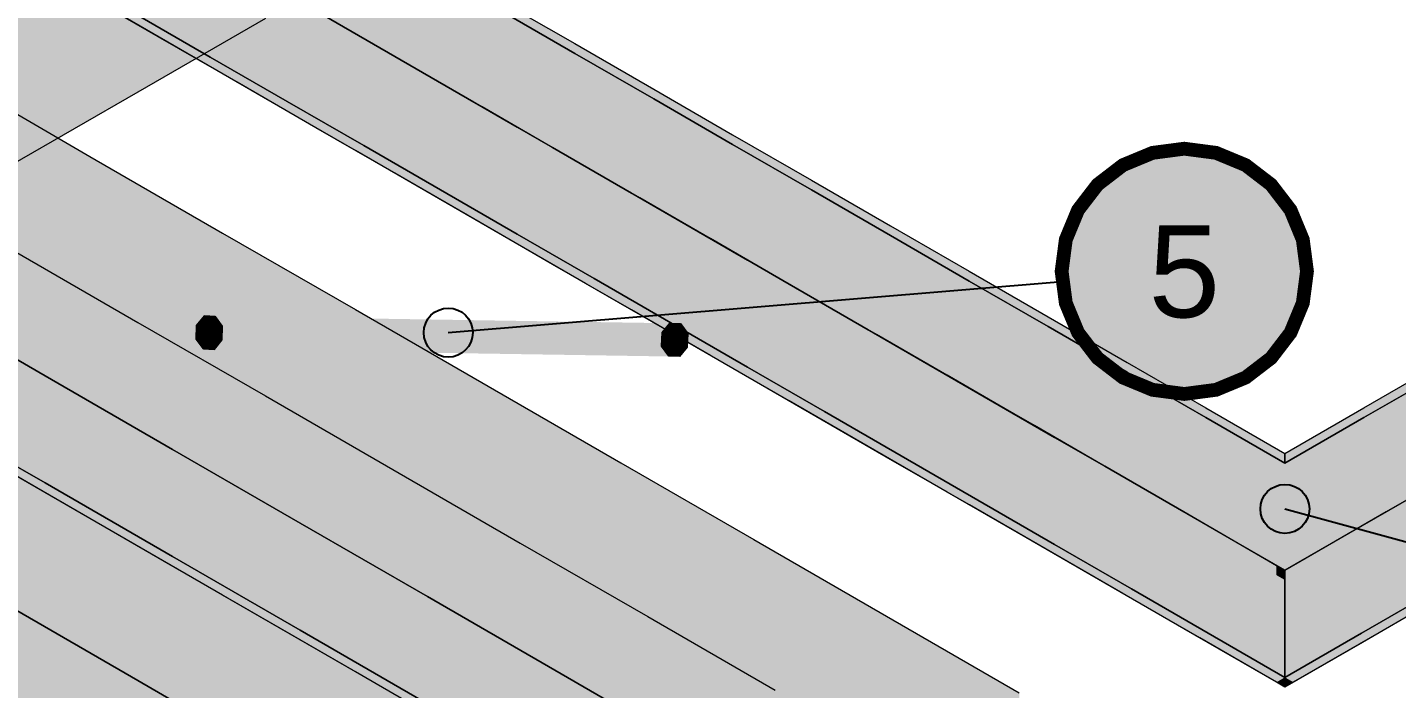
# Model space of a CAD drawing. Header units: metres. Extents: x 349021 to 349543, y 9281040 to 9281959.
# Drawn here: x 349206.8649 to 349207.3114, y 9281043.8614 to 9281044.0771 of the extents above; entities that cross this region are included whole.
import ezdxf
from ezdxf.enums import TextEntityAlignment as Align

# ---------------------------------------------------------------- set-up
doc = ezdxf.new("R2010")
doc.units = ezdxf.units.M
doc.header["$LTSCALE"] = 0.25
doc.layers.add('ISO-3D', color=7, linetype='CONTINUOUS', lineweight=13)
doc.layers.add('ISO-3D-ARISTAS', color=250, linetype='CONTINUOUS', lineweight=13)
doc.layers.add('LLAMADAS-NUM', color=30, linetype='CONTINUOUS', lineweight=25, true_color=0xc05014)
doc.styles.get("Standard").update_dxf_attribs({"font": 'arial.ttf'})

msp = doc.modelspace()

# ---------------------------------------------------------------- linework, layer by layer
at = {"layer": 'ISO-3D', "true_color": 0x8e8d88}
for points in [[(349206.901, 9281044.09692), (349206.85944, 9281044.07293), (349206.901, 9281044.13787), (349206.85944, 9281044.11388)], [(349206.94255, 9281044.07996), (349206.901, 9281044.05597), (349206.94255, 9281044.12091), (349206.901, 9281044.09692)], [(349206.901, 9281044.05597), (349206.85944, 9281044.03198), (349206.901, 9281044.09692), (349206.85944, 9281044.07293)]]:
    msp.add_solid(points, dxfattribs=at)
at = {"layer": 'ISO-3D', "true_color": 0x262a30}
for points in [[(349206.9333, 9281044.07664), (349206.90758, 9281044.09149), (349206.9333, 9281044.0941), (349206.90758, 9281044.10896)], [(349206.90758, 9281044.07403), (349206.88185, 9281044.08888), (349206.90758, 9281044.09149), (349206.88185, 9281044.10635)], [(349206.94961, 9281044.0704), (349206.92458, 9281044.08485), (349206.94961, 9281044.08786), (349206.92458, 9281044.10231)], [(349206.92458, 9281044.06739), (349206.89955, 9281044.08184), (349206.92458, 9281044.08485), (349206.89955, 9281044.0993)], [(349206.9333, 9281044.05918), (349206.90758, 9281044.07403), (349206.9333, 9281044.07664), (349206.90758, 9281044.09149)], [(349206.95903, 9281044.06179), (349206.9333, 9281044.07664), (349206.95903, 9281044.07925), (349206.9333, 9281044.0941)], [(349206.97464, 9281044.05595), (349206.94961, 9281044.0704), (349206.97464, 9281044.07341), (349206.94961, 9281044.08786)], [(349207.04347, 9281044.0686), (349207.01775, 9281044.08345), (349207.04347, 9281044.07177), (349207.01775, 9281044.08662)], [(349206.94961, 9281044.05294), (349206.92458, 9281044.06739), (349206.94961, 9281044.0704), (349206.92458, 9281044.08485)], [(349206.98475, 9281044.0644), (349206.95903, 9281044.07925), (349206.98475, 9281044.06757), (349206.95903, 9281044.08243)], [(349206.98475, 9281044.04694), (349206.95903, 9281044.06179), (349206.98475, 9281044.0644), (349206.95903, 9281044.07925)], [(349206.95903, 9281044.04433), (349206.9333, 9281044.05918), (349206.95903, 9281044.06179), (349206.9333, 9281044.07664)], [(349206.99967, 9281044.0415), (349206.97464, 9281044.05595), (349206.99967, 9281044.05896), (349206.97464, 9281044.07341)], [(349206.97464, 9281044.03849), (349206.94961, 9281044.05294), (349206.97464, 9281044.05595), (349206.94961, 9281044.0704)], [(349207.0692, 9281044.05374), (349207.04347, 9281044.0686), (349207.0692, 9281044.05692), (349207.04347, 9281044.07177)], [(349207.01048, 9281044.04955), (349206.98475, 9281044.0644), (349207.01048, 9281044.05272), (349206.98475, 9281044.06757)], [(349207.01048, 9281044.03208), (349206.98475, 9281044.04694), (349207.01048, 9281044.04955), (349206.98475, 9281044.0644)], [(349206.98475, 9281044.02947), (349206.95903, 9281044.04433), (349206.98475, 9281044.04694), (349206.95903, 9281044.06179)], [(349206.99967, 9281044.02404), (349206.97464, 9281044.03849), (349206.99967, 9281044.0415), (349206.97464, 9281044.05595)], [(349207.0247, 9281044.02705), (349206.99967, 9281044.0415), (349207.0247, 9281044.04451), (349206.99967, 9281044.05896)], [(349207.09492, 9281044.03889), (349207.0692, 9281044.05374), (349207.09492, 9281044.04207), (349207.0692, 9281044.05692)], [(349207.0362, 9281044.03469), (349207.01048, 9281044.04955), (349207.0362, 9281044.03787), (349207.01048, 9281044.05272)], [(349207.01048, 9281044.01462), (349206.98475, 9281044.02947), (349207.01048, 9281044.03208), (349206.98475, 9281044.04694)], [(349207.0362, 9281044.01723), (349207.01048, 9281044.03208), (349207.0362, 9281044.03469), (349207.01048, 9281044.04955)], [(349207.0247, 9281044.00959), (349206.99967, 9281044.02404), (349207.0247, 9281044.02705), (349206.99967, 9281044.0415)], [(349207.04973, 9281044.0126), (349207.0247, 9281044.02705), (349207.04973, 9281044.03006), (349207.0247, 9281044.04451)], [(349207.12065, 9281044.02404), (349207.09492, 9281044.03889), (349207.12065, 9281044.02721), (349207.09492, 9281044.04207)], [(349207.06193, 9281044.01984), (349207.0362, 9281044.03469), (349207.06193, 9281044.02302), (349207.0362, 9281044.03787)], [(349207.06193, 9281044.00238), (349207.0362, 9281044.01723), (349207.06193, 9281044.01984), (349207.0362, 9281044.03469)], [(349207.0362, 9281043.99977), (349207.01048, 9281044.01462), (349207.0362, 9281044.01723), (349207.01048, 9281044.03208)], [(349207.07476, 9281043.99815), (349207.04973, 9281044.0126), (349207.07476, 9281044.01561), (349207.04973, 9281044.03006)], [(349207.04973, 9281043.99513), (349207.0247, 9281044.00959), (349207.04973, 9281044.0126), (349207.0247, 9281044.02705)], [(349207.14637, 9281044.00919), (349207.12065, 9281044.02404), (349207.14637, 9281044.01236), (349207.12065, 9281044.02721)], [(349207.08765, 9281044.00499), (349207.06193, 9281044.01984), (349207.08765, 9281044.00816), (349207.06193, 9281044.02302)], [(349207.08765, 9281043.98753), (349207.06193, 9281044.00238), (349207.08765, 9281044.00499), (349207.06193, 9281044.01984)], [(349207.06193, 9281043.98492), (349207.0362, 9281043.99977), (349207.06193, 9281044.00238), (349207.0362, 9281044.01723)], [(349207.09979, 9281043.98369), (349207.07476, 9281043.99815), (349207.09979, 9281044.00116), (349207.07476, 9281044.01561)], [(349207.07476, 9281043.98068), (349207.04973, 9281043.99513), (349207.07476, 9281043.99815), (349207.04973, 9281044.0126)], [(349207.1721, 9281043.99433), (349207.14637, 9281044.00919), (349207.1721, 9281043.99751), (349207.14637, 9281044.01236)], [(349207.11338, 9281043.99014), (349207.08765, 9281044.00499), (349207.11338, 9281043.99331), (349207.08765, 9281044.00816)], [(349207.08765, 9281043.97006), (349207.06193, 9281043.98492), (349207.08765, 9281043.98753), (349207.06193, 9281044.00238)], [(349207.11338, 9281043.97267), (349207.08765, 9281043.98753), (349207.11338, 9281043.99014), (349207.08765, 9281044.00499)], [(349207.09979, 9281043.96623), (349207.07476, 9281043.98068), (349207.09979, 9281043.98369), (349207.07476, 9281043.99815)], [(349207.12482, 9281043.96924), (349207.09979, 9281043.98369), (349207.12482, 9281043.98671), (349207.09979, 9281044.00116)], [(349207.19782, 9281043.97948), (349207.1721, 9281043.99433), (349207.19782, 9281043.98266), (349207.1721, 9281043.99751)], [(349207.1391, 9281043.97528), (349207.11338, 9281043.99014), (349207.1391, 9281043.97846), (349207.11338, 9281043.99331)], [(349207.1391, 9281043.95782), (349207.11338, 9281043.97267), (349207.1391, 9281043.97528), (349207.11338, 9281043.99014)], [(349207.11338, 9281043.95521), (349207.08765, 9281043.97006), (349207.11338, 9281043.97267), (349207.08765, 9281043.98753)], [(349207.12482, 9281043.95178), (349207.09979, 9281043.96623), (349207.12482, 9281043.96924), (349207.09979, 9281043.98369)], [(349207.14985, 9281043.95479), (349207.12482, 9281043.96924), (349207.14985, 9281043.97226), (349207.12482, 9281043.98671)], [(349207.22355, 9281043.96463), (349207.19782, 9281043.97948), (349207.22355, 9281043.9678), (349207.19782, 9281043.98266)], [(349207.16483, 9281043.96043), (349207.1391, 9281043.97528), (349207.16483, 9281043.96361), (349207.1391, 9281043.97846)], [(349207.16483, 9281043.94297), (349207.1391, 9281043.95782), (349207.16483, 9281043.96043), (349207.1391, 9281043.97528)], [(349207.1391, 9281043.94036), (349207.11338, 9281043.95521), (349207.1391, 9281043.95782), (349207.11338, 9281043.97267)], [(349207.17488, 9281043.94034), (349207.14985, 9281043.95479), (349207.17488, 9281043.9578), (349207.14985, 9281043.97226)], [(349207.14985, 9281043.93733), (349207.12482, 9281043.95178), (349207.14985, 9281043.95479), (349207.12482, 9281043.96924)], [(349207.24927, 9281043.94978), (349207.22355, 9281043.96463), (349207.24927, 9281043.95295), (349207.22355, 9281043.9678)], [(349207.19055, 9281043.94558), (349207.16483, 9281043.96043), (349207.19055, 9281043.94875), (349207.16483, 9281043.96361)], [(349207.16483, 9281043.92551), (349207.1391, 9281043.94036), (349207.16483, 9281043.94297), (349207.1391, 9281043.95782)], [(349207.19055, 9281043.92812), (349207.16483, 9281043.94297), (349207.19055, 9281043.94558), (349207.16483, 9281043.96043)], [(349207.19991, 9281043.92589), (349207.17488, 9281043.94034), (349207.19991, 9281043.94335), (349207.17488, 9281043.9578)], [(349207.17488, 9281043.92288), (349207.14985, 9281043.93733), (349207.17488, 9281043.94034), (349207.14985, 9281043.95479)], [(349207.275, 9281043.93492), (349207.24927, 9281043.94978), (349207.275, 9281043.9381), (349207.24927, 9281043.95295)], [(349207.21628, 9281043.93073), (349207.19055, 9281043.94558), (349207.21628, 9281043.9339), (349207.19055, 9281043.94875)], [(349207.21628, 9281043.91326), (349207.19055, 9281043.92812), (349207.21628, 9281043.93073), (349207.19055, 9281043.94558)], [(349207.22494, 9281043.91144), (349207.19991, 9281043.92589), (349207.22494, 9281043.9289), (349207.19991, 9281043.94335)], [(349207.19055, 9281043.91065), (349207.16483, 9281043.92551), (349207.19055, 9281043.92812), (349207.16483, 9281043.94297)], [(349207.19991, 9281043.90843), (349207.17488, 9281043.92288), (349207.19991, 9281043.92589), (349207.17488, 9281043.94034)], [(349207.242, 9281043.91587), (349207.21628, 9281043.93073), (349207.242, 9281043.91905), (349207.21628, 9281043.9339)], [(349207.242, 9281043.89841), (349207.21628, 9281043.91326), (349207.242, 9281043.91587), (349207.21628, 9281043.93073)], [(349207.21628, 9281043.8958), (349207.19055, 9281043.91065), (349207.21628, 9281043.91326), (349207.19055, 9281043.92812)], [(349207.22494, 9281043.89398), (349207.19991, 9281043.90843), (349207.22494, 9281043.91144), (349207.19991, 9281043.92589)], [(349207.24997, 9281043.89699), (349207.22494, 9281043.91144), (349207.24997, 9281043.91445), (349207.22494, 9281043.9289)], [(349207.25713, 9281043.90714), (349207.242, 9281043.91587), (349207.25713, 9281043.91032), (349207.242, 9281043.91905)], [(349207.242, 9281043.88095), (349207.21628, 9281043.8958), (349207.242, 9281043.89841), (349207.21628, 9281043.91326)], [(349207.25713, 9281043.88968), (349207.242, 9281043.89841), (349207.25713, 9281043.90714), (349207.242, 9281043.91587)], [(349207.275, 9281043.88254), (349207.24997, 9281043.89699), (349207.275, 9281043.9), (349207.24997, 9281043.91445)], [(349207.24997, 9281043.87953), (349207.22494, 9281043.89398), (349207.24997, 9281043.89699), (349207.22494, 9281043.91144)], [(349207.27225, 9281043.89841), (349207.25713, 9281043.90714), (349207.27225, 9281043.90159), (349207.25713, 9281043.91032)], [(349207.27225, 9281043.88095), (349207.25713, 9281043.88968), (349207.27225, 9281043.89841), (349207.25713, 9281043.90714)], [(349207.275, 9281043.89682), (349207.27225, 9281043.89841), (349207.275, 9281043.9), (349207.27225, 9281043.90159)], [(349207.25713, 9281043.87222), (349207.242, 9281043.88095), (349207.25713, 9281043.88968), (349207.242, 9281043.89841)], [(349207.275, 9281043.86507), (349207.24997, 9281043.87953), (349207.275, 9281043.88254), (349207.24997, 9281043.89699)], [(349207.275, 9281043.87936), (349207.27225, 9281043.88095), (349207.275, 9281043.89682), (349207.27225, 9281043.89841)], [(349207.27225, 9281043.86349), (349207.25713, 9281043.87222), (349207.27225, 9281043.88095), (349207.25713, 9281043.88968)], [(349207.275, 9281043.8619), (349207.27225, 9281043.86349), (349207.275, 9281043.87936), (349207.27225, 9281043.88095)]]:
    msp.add_solid(points, dxfattribs=at)
at = {"layer": 'ISO-3D', "true_color": 0xb0aea8}
for points in [[(349206.94255, 9281044.07996), (349206.901, 9281044.05597), (349206.90269, 9281044.10298), (349206.86113, 9281044.07899)], [(349206.901, 9281044.05597), (349206.85944, 9281044.03198), (349206.86113, 9281044.07899), (349206.81958, 9281044.05499)], [(349206.88529, 9281044.035), (349206.85065, 9281044.015), (349206.84199, 9281044.06), (349206.80735, 9281044.04)], [(349206.92859, 9281044.01), (349206.89395, 9281043.99), (349206.88529, 9281044.035), (349206.85065, 9281044.015)], [(349206.89395, 9281043.99), (349206.85931, 9281043.97), (349206.85065, 9281044.015), (349206.81601, 9281043.995)], [(349206.97189, 9281043.985), (349206.93725, 9281043.965), (349206.92859, 9281044.01), (349206.89395, 9281043.99)], [(349206.901, 9281043.98086), (349206.87075, 9281043.96339), (349206.85944, 9281044.00485), (349206.8292, 9281043.98739)], [(349206.93725, 9281043.965), (349206.90261, 9281043.945), (349206.89395, 9281043.99), (349206.85931, 9281043.97)], [(349207.01519, 9281043.96), (349206.98055, 9281043.94), (349206.97189, 9281043.985), (349206.93725, 9281043.965)], [(349206.94255, 9281043.95686), (349206.91231, 9281043.9394), (349206.901, 9281043.98086), (349206.87075, 9281043.96339)], [(349206.90261, 9281043.945), (349206.86797, 9281043.925), (349206.85931, 9281043.97), (349206.82467, 9281043.95)], [(349206.98055, 9281043.94), (349206.94591, 9281043.92), (349206.93725, 9281043.965), (349206.90261, 9281043.945)], [(349206.98411, 9281043.93287), (349206.95386, 9281043.91541), (349206.94255, 9281043.95686), (349206.91231, 9281043.9394)], [(349207.05849, 9281043.935), (349207.02385, 9281043.915), (349207.01519, 9281043.96), (349206.98055, 9281043.94)], [(349206.87075, 9281043.92847), (349206.868, 9281043.92688), (349206.8292, 9281043.95246), (349206.82645, 9281043.95087)], [(349206.86797, 9281043.925), (349206.83333, 9281043.905), (349206.82467, 9281043.95), (349206.79003, 9281043.93)], [(349206.94591, 9281043.92), (349206.91127, 9281043.9), (349206.90261, 9281043.945), (349206.86797, 9281043.925)], [(349207.02385, 9281043.915), (349206.98921, 9281043.895), (349206.98055, 9281043.94), (349206.94591, 9281043.92)], [(349207.10179, 9281043.91), (349207.06715, 9281043.89), (349207.05849, 9281043.935), (349207.02385, 9281043.915)], [(349207.02566, 9281043.90888), (349206.99542, 9281043.89142), (349206.98411, 9281043.93287), (349206.95386, 9281043.91541)], [(349206.91231, 9281043.90448), (349206.90956, 9281043.90289), (349206.87075, 9281043.92847), (349206.868, 9281043.92688)], [(349206.91127, 9281043.9), (349206.87663, 9281043.88), (349206.86797, 9281043.925), (349206.83333, 9281043.905)], [(349206.98921, 9281043.895), (349206.95457, 9281043.875), (349206.94591, 9281043.92), (349206.91127, 9281043.9)], [(349207.06715, 9281043.89), (349207.03251, 9281043.87), (349207.02385, 9281043.915), (349206.98921, 9281043.895)], [(349207.06722, 9281043.88489), (349207.03697, 9281043.86742), (349207.02566, 9281043.90888), (349206.99542, 9281043.89142)], [(349207.1451, 9281043.885), (349207.11046, 9281043.865), (349207.10179, 9281043.91), (349207.06715, 9281043.89)], [(349206.87663, 9281043.88), (349206.84199, 9281043.86), (349206.83333, 9281043.905), (349206.79869, 9281043.885)], [(349206.95386, 9281043.88048), (349206.95111, 9281043.8789), (349206.91231, 9281043.90448), (349206.90956, 9281043.90289)], [(349206.95457, 9281043.875), (349206.91993, 9281043.855), (349206.91127, 9281043.9), (349206.87663, 9281043.88)], [(349207.03251, 9281043.87), (349206.99787, 9281043.85), (349206.98921, 9281043.895), (349206.95457, 9281043.875)], [(349207.11046, 9281043.865), (349207.07581, 9281043.845), (349207.06715, 9281043.89), (349207.03251, 9281043.87)], [(349206.901, 9281043.86403), (349206.86285, 9281043.84201), (349206.85944, 9281043.88802), (349206.82129, 9281043.866)], [(349207.10878, 9281043.86089), (349207.07853, 9281043.84343), (349207.06722, 9281043.88489), (349207.03697, 9281043.86742)], [(349207.1884, 9281043.86), (349207.15376, 9281043.84), (349207.1451, 9281043.885), (349207.11046, 9281043.865)], [(349206.91993, 9281043.855), (349206.88529, 9281043.835), (349206.87663, 9281043.88), (349206.84199, 9281043.86)], [(349206.99542, 9281043.85649), (349206.99267, 9281043.8549), (349206.95386, 9281043.88048), (349206.95111, 9281043.8789)], [(349206.99787, 9281043.85), (349206.96323, 9281043.83), (349206.95457, 9281043.875), (349206.91993, 9281043.855)], [(349207.07581, 9281043.845), (349207.04117, 9281043.825), (349207.03251, 9281043.87), (349206.99787, 9281043.85)], [(349206.94255, 9281043.84004), (349206.9044, 9281043.81801), (349206.901, 9281043.86403), (349206.86285, 9281043.84201)], [(349207.15376, 9281043.84), (349207.11912, 9281043.82), (349207.11046, 9281043.865), (349207.07581, 9281043.845)]]:
    msp.add_solid(points, dxfattribs=at)
at = {"layer": 'ISO-3D', "true_color": 0x2b2e35}
for points in [[(349207.01775, 9281044.08345), (349207.00263, 9281044.07472), (349206.99202, 9281044.0983), (349206.9769, 9281044.08957)], [(349207.00125, 9281044.0771), (349206.98475, 9281044.06757), (349206.97553, 9281044.09195), (349206.95903, 9281044.08243)], [(349207.00263, 9281044.07472), (349206.9875, 9281044.06599), (349206.9769, 9281044.08957), (349206.96178, 9281044.08084)], [(349207.04347, 9281044.07177), (349207.02698, 9281044.06225), (349207.01775, 9281044.08662), (349207.00125, 9281044.0771)], [(349206.92458, 9281044.06739), (349206.92183, 9281044.0658), (349206.89955, 9281044.08184), (349206.8968, 9281044.08025)], [(349207.04347, 9281044.0686), (349207.02835, 9281044.05987), (349207.01775, 9281044.08345), (349207.00263, 9281044.07472)], [(349207.02698, 9281044.06225), (349207.01048, 9281044.05272), (349207.00125, 9281044.0771), (349206.98475, 9281044.06757)], [(349207.02835, 9281044.05987), (349207.01323, 9281044.05113), (349207.00263, 9281044.07472), (349206.9875, 9281044.06599)], [(349207.0692, 9281044.05692), (349207.0527, 9281044.04739), (349207.04347, 9281044.07177), (349207.02698, 9281044.06225)], [(349207.0692, 9281044.05374), (349207.05408, 9281044.04501), (349207.04347, 9281044.0686), (349207.02835, 9281044.05987)], [(349206.94961, 9281044.05294), (349206.94686, 9281044.05135), (349206.92458, 9281044.06739), (349206.92183, 9281044.0658)], [(349207.0527, 9281044.04739), (349207.0362, 9281044.03787), (349207.02698, 9281044.06225), (349207.01048, 9281044.05272)], [(349207.05408, 9281044.04501), (349207.03895, 9281044.03628), (349207.02835, 9281044.05987), (349207.01323, 9281044.05113)], [(349207.09492, 9281044.04207), (349207.07843, 9281044.03254), (349207.0692, 9281044.05692), (349207.0527, 9281044.04739)], [(349206.97464, 9281044.03849), (349206.97189, 9281044.0369), (349206.94961, 9281044.05294), (349206.94686, 9281044.05135)], [(349207.09492, 9281044.03889), (349207.0798, 9281044.03016), (349207.0692, 9281044.05374), (349207.05408, 9281044.04501)], [(349207.07843, 9281044.03254), (349207.06193, 9281044.02302), (349207.0527, 9281044.04739), (349207.0362, 9281044.03787)], [(349207.0798, 9281044.03016), (349207.06468, 9281044.02143), (349207.05408, 9281044.04501), (349207.03895, 9281044.03628)], [(349207.12065, 9281044.02721), (349207.10415, 9281044.01769), (349207.09492, 9281044.04207), (349207.07843, 9281044.03254)], [(349206.99967, 9281044.02404), (349206.99692, 9281044.02245), (349206.97464, 9281044.03849), (349206.97189, 9281044.0369)], [(349207.12065, 9281044.02404), (349207.10553, 9281044.01531), (349207.09492, 9281044.03889), (349207.0798, 9281044.03016)], [(349207.10415, 9281044.01769), (349207.08765, 9281044.00816), (349207.07843, 9281044.03254), (349207.06193, 9281044.02302)], [(349207.10553, 9281044.01531), (349207.0904, 9281044.00658), (349207.0798, 9281044.03016), (349207.06468, 9281044.02143)], [(349207.0247, 9281044.00959), (349207.02195, 9281044.008), (349206.99967, 9281044.02404), (349206.99692, 9281044.02245)], [(349207.14637, 9281044.01236), (349207.12988, 9281044.00284), (349207.12065, 9281044.02721), (349207.10415, 9281044.01769)], [(349207.14637, 9281044.00919), (349207.13125, 9281044.00046), (349207.12065, 9281044.02404), (349207.10553, 9281044.01531)], [(349207.12988, 9281044.00284), (349207.11338, 9281043.99331), (349207.10415, 9281044.01769), (349207.08765, 9281044.00816)], [(349207.13125, 9281044.00046), (349207.11613, 9281043.99172), (349207.10553, 9281044.01531), (349207.0904, 9281044.00658)], [(349207.1721, 9281043.99751), (349207.1556, 9281043.98798), (349207.14637, 9281044.01236), (349207.12988, 9281044.00284)], [(349207.04973, 9281043.99513), (349207.04698, 9281043.99355), (349207.0247, 9281044.00959), (349207.02195, 9281044.008)], [(349207.1721, 9281043.99433), (349207.15698, 9281043.9856), (349207.14637, 9281044.00919), (349207.13125, 9281044.00046)], [(349207.1556, 9281043.98798), (349207.1391, 9281043.97846), (349207.12988, 9281044.00284), (349207.11338, 9281043.99331)], [(349207.15698, 9281043.9856), (349207.14185, 9281043.97687), (349207.13125, 9281044.00046), (349207.11613, 9281043.99172)], [(349207.19782, 9281043.98266), (349207.18133, 9281043.97313), (349207.1721, 9281043.99751), (349207.1556, 9281043.98798)], [(349207.07476, 9281043.98068), (349207.07201, 9281043.9791), (349207.04973, 9281043.99513), (349207.04698, 9281043.99355)], [(349207.19782, 9281043.97948), (349207.1827, 9281043.97075), (349207.1721, 9281043.99433), (349207.15698, 9281043.9856)], [(349207.18133, 9281043.97313), (349207.16483, 9281043.96361), (349207.1556, 9281043.98798), (349207.1391, 9281043.97846)], [(349207.1827, 9281043.97075), (349207.16758, 9281043.96202), (349207.15698, 9281043.9856), (349207.14185, 9281043.97687)], [(349207.09979, 9281043.96623), (349207.09704, 9281043.96464), (349207.07476, 9281043.98068), (349207.07201, 9281043.9791)], [(349207.22355, 9281043.9678), (349207.20705, 9281043.95828), (349207.19782, 9281043.98266), (349207.18133, 9281043.97313)], [(349207.22355, 9281043.96463), (349207.20843, 9281043.9559), (349207.19782, 9281043.97948), (349207.1827, 9281043.97075)], [(349207.20705, 9281043.95828), (349207.19055, 9281043.94875), (349207.18133, 9281043.97313), (349207.16483, 9281043.96361)], [(349207.20843, 9281043.9559), (349207.1933, 9281043.94717), (349207.1827, 9281043.97075), (349207.16758, 9281043.96202)], [(349207.12482, 9281043.95178), (349207.12207, 9281043.95019), (349207.09979, 9281043.96623), (349207.09704, 9281043.96464)], [(349207.24927, 9281043.95295), (349207.23278, 9281043.94343), (349207.22355, 9281043.9678), (349207.20705, 9281043.95828)], [(349207.34295, 9281043.95828), (349207.31722, 9281043.94343), (349207.32645, 9281043.9678), (349207.30073, 9281043.95295)], [(349207.24927, 9281043.94978), (349207.23415, 9281043.94105), (349207.22355, 9281043.96463), (349207.20843, 9281043.9559)], [(349207.34157, 9281043.9559), (349207.31585, 9281043.94105), (349207.32645, 9281043.96463), (349207.30073, 9281043.94978)], [(349207.23278, 9281043.94343), (349207.21628, 9281043.9339), (349207.20705, 9281043.95828), (349207.19055, 9281043.94875)], [(349207.23415, 9281043.94105), (349207.21903, 9281043.93231), (349207.20843, 9281043.9559), (349207.1933, 9281043.94717)], [(349207.275, 9281043.9381), (349207.2585, 9281043.92857), (349207.24927, 9281043.95295), (349207.23278, 9281043.94343)], [(349207.31722, 9281043.94343), (349207.2915, 9281043.92857), (349207.30073, 9281043.95295), (349207.275, 9281043.9381)], [(349207.14985, 9281043.93733), (349207.1471, 9281043.93574), (349207.12482, 9281043.95178), (349207.12207, 9281043.95019)], [(349207.275, 9281043.93492), (349207.25988, 9281043.92619), (349207.24927, 9281043.94978), (349207.23415, 9281043.94105)], [(349207.31585, 9281043.94105), (349207.29012, 9281043.92619), (349207.30073, 9281043.94978), (349207.275, 9281043.93492)], [(349207.2585, 9281043.92857), (349207.242, 9281043.91905), (349207.23278, 9281043.94343), (349207.21628, 9281043.9339)], [(349207.33372, 9281043.9339), (349207.308, 9281043.91905), (349207.31722, 9281043.94343), (349207.2915, 9281043.92857)], [(349207.25988, 9281043.92619), (349207.24475, 9281043.91746), (349207.23415, 9281043.94105), (349207.21903, 9281043.93231)], [(349207.33097, 9281043.93231), (349207.30525, 9281043.91746), (349207.31585, 9281043.94105), (349207.29012, 9281043.92619)], [(349207.17488, 9281043.92288), (349207.17213, 9281043.92129), (349207.14985, 9281043.93733), (349207.1471, 9281043.93574)], [(349207.2915, 9281043.92857), (349207.275, 9281043.91905), (349207.275, 9281043.9381), (349207.2585, 9281043.92857)], [(349207.29012, 9281043.92619), (349207.275, 9281043.91746), (349207.275, 9281043.93492), (349207.25988, 9281043.92619)], [(349207.275, 9281043.91905), (349207.2585, 9281043.90952), (349207.2585, 9281043.92857), (349207.242, 9281043.91905)], [(349207.275, 9281043.91746), (349207.25988, 9281043.90873), (349207.25988, 9281043.92619), (349207.24475, 9281043.91746)], [(349207.308, 9281043.91905), (349207.2915, 9281043.90952), (349207.2915, 9281043.92857), (349207.275, 9281043.91905)], [(349207.30525, 9281043.91746), (349207.29012, 9281043.90873), (349207.29012, 9281043.92619), (349207.275, 9281043.91746)], [(349207.19991, 9281043.90843), (349207.19716, 9281043.90684), (349207.17488, 9281043.92288), (349207.17213, 9281043.92129)], [(349207.2915, 9281043.90952), (349207.275, 9281043.9), (349207.275, 9281043.91905), (349207.2585, 9281043.90952)], [(349207.29012, 9281043.90873), (349207.275, 9281043.9), (349207.275, 9281043.91746), (349207.25988, 9281043.90873)], [(349207.22494, 9281043.89398), (349207.22219, 9281043.89239), (349207.19991, 9281043.90843), (349207.19716, 9281043.90684)], [(349207.24997, 9281043.87953), (349207.24722, 9281043.87794), (349207.22494, 9281043.89398), (349207.22219, 9281043.89239)], [(349207.32781, 9281043.89239), (349207.30278, 9281043.87794), (349207.32506, 9281043.89398), (349207.30003, 9281043.87953)], [(349207.275, 9281043.86507), (349207.27225, 9281043.86349), (349207.24997, 9281043.87953), (349207.24722, 9281043.87794)], [(349207.30278, 9281043.87794), (349207.27775, 9281043.86349), (349207.30003, 9281043.87953), (349207.275, 9281043.86507)], [(349207.27775, 9281043.86349), (349207.275, 9281043.8619), (349207.275, 9281043.86507), (349207.27225, 9281043.86349)]]:
    msp.add_solid(points, dxfattribs=at)
at = {"layer": 'ISO-3D', "true_color": 0x9e9d98}
for points in [[(349206.88529, 9281043.985), (349206.84199, 9281044.01), (349206.88529, 9281044.035), (349206.84199, 9281044.06)], [(349206.92859, 9281043.96), (349206.88529, 9281043.985), (349206.92859, 9281044.01), (349206.88529, 9281044.035)], [(349206.88529, 9281043.935), (349206.84199, 9281043.96), (349206.88529, 9281043.985), (349206.84199, 9281044.01)], [(349206.97189, 9281043.935), (349206.92859, 9281043.96), (349206.97189, 9281043.985), (349206.92859, 9281044.01)], [(349206.901, 9281043.94593), (349206.85944, 9281043.96992), (349206.901, 9281043.98086), (349206.85944, 9281044.00485)], [(349206.87075, 9281043.92847), (349206.8292, 9281043.95246), (349206.87075, 9281043.96339), (349206.8292, 9281043.98739)], [(349206.92859, 9281043.91), (349206.88529, 9281043.935), (349206.92859, 9281043.96), (349206.88529, 9281043.985)], [(349207.01519, 9281043.91), (349206.97189, 9281043.935), (349207.01519, 9281043.96), (349206.97189, 9281043.985)], [(349206.94255, 9281043.92194), (349206.901, 9281043.94593), (349206.94255, 9281043.95686), (349206.901, 9281043.98086)], [(349206.901, 9281043.90498), (349206.85944, 9281043.92897), (349206.901, 9281043.94593), (349206.85944, 9281043.96992)], [(349206.91231, 9281043.90448), (349206.87075, 9281043.92847), (349206.91231, 9281043.9394), (349206.87075, 9281043.96339)], [(349206.88529, 9281043.9169), (349206.84199, 9281043.9419), (349206.88529, 9281043.935), (349206.84199, 9281043.96)], [(349206.97189, 9281043.885), (349206.92859, 9281043.91), (349206.97189, 9281043.935), (349206.92859, 9281043.96)], [(349206.98411, 9281043.89795), (349206.94255, 9281043.92194), (349206.98411, 9281043.93287), (349206.94255, 9281043.95686)], [(349207.05849, 9281043.885), (349207.01519, 9281043.91), (349207.05849, 9281043.935), (349207.01519, 9281043.96)], [(349206.94255, 9281043.88099), (349206.901, 9281043.90498), (349206.94255, 9281043.92194), (349206.901, 9281043.94593)], [(349206.95386, 9281043.88048), (349206.91231, 9281043.90448), (349206.95386, 9281043.91541), (349206.91231, 9281043.9394)], [(349206.92859, 9281043.8919), (349206.88529, 9281043.9169), (349206.92859, 9281043.91), (349206.88529, 9281043.935)], [(349207.01519, 9281043.86), (349206.97189, 9281043.885), (349207.01519, 9281043.91), (349206.97189, 9281043.935)], [(349207.10179, 9281043.86), (349207.05849, 9281043.885), (349207.10179, 9281043.91), (349207.05849, 9281043.935)], [(349207.02566, 9281043.87395), (349206.98411, 9281043.89795), (349207.02566, 9281043.90888), (349206.98411, 9281043.93287)], [(349206.901, 9281043.86403), (349206.85944, 9281043.88802), (349206.901, 9281043.90498), (349206.85944, 9281043.92897)], [(349206.98411, 9281043.857), (349206.94255, 9281043.88099), (349206.98411, 9281043.89795), (349206.94255, 9281043.92194)], [(349206.99542, 9281043.85649), (349206.95386, 9281043.88048), (349206.99542, 9281043.89142), (349206.95386, 9281043.91541)], [(349206.97189, 9281043.8669), (349206.92859, 9281043.8919), (349206.97189, 9281043.885), (349206.92859, 9281043.91)], [(349207.05849, 9281043.835), (349207.01519, 9281043.86), (349207.05849, 9281043.885), (349207.01519, 9281043.91)], [(349207.06722, 9281043.84996), (349207.02566, 9281043.87395), (349207.06722, 9281043.88489), (349207.02566, 9281043.90888)], [(349207.1451, 9281043.835), (349207.10179, 9281043.86), (349207.1451, 9281043.885), (349207.10179, 9281043.91)], [(349206.94255, 9281043.84004), (349206.901, 9281043.86403), (349206.94255, 9281043.88099), (349206.901, 9281043.90498)], [(349207.02566, 9281043.833), (349206.98411, 9281043.857), (349207.02566, 9281043.87395), (349206.98411, 9281043.89795)], [(349207.03697, 9281043.8325), (349206.99542, 9281043.85649), (349207.03697, 9281043.86742), (349206.99542, 9281043.89142)], [(349206.98411, 9281043.81605), (349206.94255, 9281043.84004), (349206.98411, 9281043.857), (349206.94255, 9281043.88099)], [(349207.01519, 9281043.8419), (349206.97189, 9281043.8669), (349207.01519, 9281043.86), (349206.97189, 9281043.885)], [(349207.10179, 9281043.81), (349207.05849, 9281043.835), (349207.10179, 9281043.86), (349207.05849, 9281043.885)], [(349207.10878, 9281043.82597), (349207.06722, 9281043.84996), (349207.10878, 9281043.86089), (349207.06722, 9281043.88489)], [(349207.1884, 9281043.81), (349207.1451, 9281043.835), (349207.1884, 9281043.86), (349207.1451, 9281043.885)], [(349207.06722, 9281043.80901), (349207.02566, 9281043.833), (349207.06722, 9281043.84996), (349207.02566, 9281043.87395)], [(349207.07853, 9281043.80851), (349207.03697, 9281043.8325), (349207.07853, 9281043.84343), (349207.03697, 9281043.86742)]]:
    msp.add_solid(points, dxfattribs=at)
at = {"layer": 'ISO-3D', "true_color": 0x6c442d}
for points in [[(349206.95795, 9281043.97482), (349206.95808, 9281043.97929), (349206.92001, 9281043.97542), (349206.92014, 9281043.97988)], [(349206.96645, 9281043.97899), (349206.96632, 9281043.97452), (349206.92851, 9281043.97958), (349206.92838, 9281043.97512)], [(349206.99589, 9281043.97423), (349206.99602, 9281043.97869), (349206.95795, 9281043.97482), (349206.95808, 9281043.97929)], [(349207.00439, 9281043.97839), (349207.00426, 9281043.97393), (349206.96645, 9281043.97899), (349206.96632, 9281043.97452)], [(349207.03383, 9281043.97363), (349207.03396, 9281043.9781), (349206.99589, 9281043.97423), (349206.99602, 9281043.97869)], [(349207.04233, 9281043.9778), (349207.0422, 9281043.97333), (349207.00439, 9281043.97839), (349207.00426, 9281043.97393)], [(349207.07177, 9281043.97304), (349207.0719, 9281043.9775), (349207.03383, 9281043.97363), (349207.03396, 9281043.9781)], [(349207.08027, 9281043.9772), (349207.08014, 9281043.97274), (349207.04233, 9281043.9778), (349207.0422, 9281043.97333)]]:
    msp.add_solid(points, dxfattribs=at)
at = {"layer": 'ISO-3D', "true_color": 0x805135}
for points in [[(349206.92426, 9281043.9775), (349206.92001, 9281043.97542), (349206.92014, 9281043.97988)], [(349206.92426, 9281043.9775), (349206.92014, 9281043.97988), (349206.92268, 9281043.98295)], [(349206.92426, 9281043.9775), (349206.92268, 9281043.98295), (349206.92614, 9281043.98282)], [(349206.92426, 9281043.9775), (349206.92614, 9281043.98282), (349206.92851, 9281043.97958)], [(349206.92426, 9281043.9775), (349206.92851, 9281043.97958), (349206.92838, 9281043.97512)], [(349207.07602, 9281043.97512), (349207.0719, 9281043.9775), (349207.07444, 9281043.98057)], [(349207.07602, 9281043.97512), (349207.07444, 9281043.98057), (349207.0779, 9281043.98044)], [(349207.07602, 9281043.97512), (349207.0779, 9281043.98044), (349207.08027, 9281043.9772)], [(349206.92426, 9281043.9775), (349206.92238, 9281043.97218), (349206.92001, 9281043.97542)], [(349206.92426, 9281043.9775), (349206.92584, 9281043.97205), (349206.92238, 9281043.97218)], [(349206.92426, 9281043.9775), (349206.92838, 9281043.97512), (349206.92584, 9281043.97205)], [(349207.07602, 9281043.97512), (349207.07177, 9281043.97304), (349207.0719, 9281043.9775)], [(349207.07602, 9281043.97512), (349207.07414, 9281043.96979), (349207.07177, 9281043.97304)], [(349207.07602, 9281043.97512), (349207.0776, 9281043.96967), (349207.07414, 9281043.96979)], [(349207.07602, 9281043.97512), (349207.08027, 9281043.9772), (349207.08014, 9281043.97274)], [(349207.07602, 9281043.97512), (349207.08014, 9281043.97274), (349207.0776, 9281043.96967)]]:
    msp.add_solid(points, dxfattribs=at)
at = {"layer": 'ISO-3D', "true_color": 0x593825}
for points in [[(349206.95808, 9281043.97929), (349206.96062, 9281043.98235), (349206.92014, 9281043.97988), (349206.92268, 9281043.98295)], [(349206.99602, 9281043.97869), (349206.99856, 9281043.98176), (349206.95808, 9281043.97929), (349206.96062, 9281043.98235)], [(349207.03396, 9281043.9781), (349207.0365, 9281043.98116), (349206.99602, 9281043.97869), (349206.99856, 9281043.98176)], [(349207.0719, 9281043.9775), (349207.07444, 9281043.98057), (349207.03396, 9281043.9781), (349207.0365, 9281043.98116)], [(349206.96632, 9281043.97452), (349206.96378, 9281043.97146), (349206.92838, 9281043.97512), (349206.92584, 9281043.97205)], [(349207.00426, 9281043.97393), (349207.00172, 9281043.97086), (349206.96632, 9281043.97452), (349206.96378, 9281043.97146)], [(349207.0422, 9281043.97333), (349207.03966, 9281043.97027), (349207.00426, 9281043.97393), (349207.00172, 9281043.97086)], [(349207.08014, 9281043.97274), (349207.0776, 9281043.96967), (349207.0422, 9281043.97333), (349207.03966, 9281043.97027)]]:
    msp.add_solid(points, dxfattribs=at)
at = {"layer": 'ISO-3D', "true_color": 0x5f3c27}
for points in [[(349206.96062, 9281043.98235), (349206.96408, 9281043.98223), (349206.92268, 9281043.98295), (349206.92614, 9281043.98282)], [(349206.99856, 9281043.98176), (349207.00202, 9281043.98163), (349206.96062, 9281043.98235), (349206.96408, 9281043.98223)], [(349207.0365, 9281043.98116), (349207.03996, 9281043.98104), (349206.99856, 9281043.98176), (349207.00202, 9281043.98163)], [(349207.07444, 9281043.98057), (349207.0779, 9281043.98044), (349207.0365, 9281043.98116), (349207.03996, 9281043.98104)], [(349206.96378, 9281043.97146), (349206.96032, 9281043.97158), (349206.92584, 9281043.97205), (349206.92238, 9281043.97218)], [(349207.00172, 9281043.97086), (349206.99826, 9281043.97099), (349206.96378, 9281043.97146), (349206.96032, 9281043.97158)], [(349207.03966, 9281043.97027), (349207.0362, 9281043.97039), (349207.00172, 9281043.97086), (349206.99826, 9281043.97099)], [(349207.0776, 9281043.96967), (349207.07414, 9281043.96979), (349207.03966, 9281043.97027), (349207.0362, 9281043.97039)]]:
    msp.add_solid(points, dxfattribs=at)
at = {"layer": 'ISO-3D', "true_color": 0x6e462e}
for points in [[(349206.96408, 9281043.98223), (349206.96645, 9281043.97899), (349206.92614, 9281043.98282), (349206.92851, 9281043.97958)], [(349207.00202, 9281043.98163), (349207.00439, 9281043.97839), (349206.96408, 9281043.98223), (349206.96645, 9281043.97899)], [(349207.03996, 9281043.98104), (349207.04233, 9281043.9778), (349207.00202, 9281043.98163), (349207.00439, 9281043.97839)], [(349207.0779, 9281043.98044), (349207.08027, 9281043.9772), (349207.03996, 9281043.98104), (349207.04233, 9281043.9778)], [(349206.96032, 9281043.97158), (349206.95795, 9281043.97482), (349206.92238, 9281043.97218), (349206.92001, 9281043.97542)], [(349206.99826, 9281043.97099), (349206.99589, 9281043.97423), (349206.96032, 9281043.97158), (349206.95795, 9281043.97482)], [(349207.0362, 9281043.97039), (349207.03383, 9281043.97363), (349206.99826, 9281043.97099), (349206.99589, 9281043.97423)], [(349207.07414, 9281043.96979), (349207.07177, 9281043.97304), (349207.0362, 9281043.97039), (349207.03383, 9281043.97363)]]:
    msp.add_solid(points, dxfattribs=at)
at = {"layer": 'ISO-3D', "true_color": 0x22252b}
for points in [[(349207.32645, 9281043.96463), (349207.30073, 9281043.94978), (349207.32645, 9281043.9678), (349207.30073, 9281043.95295)], [(349207.30073, 9281043.94978), (349207.275, 9281043.93492), (349207.30073, 9281043.95295), (349207.275, 9281043.9381)], [(349207.32506, 9281043.91144), (349207.30003, 9281043.89699), (349207.32506, 9281043.9289), (349207.30003, 9281043.91445)], [(349207.32552, 9281043.92599), (349207.30026, 9281043.91141), (349207.32552, 9281043.92917), (349207.30026, 9281043.91458)], [(349207.32552, 9281043.90853), (349207.30026, 9281043.89395), (349207.32552, 9281043.92599), (349207.30026, 9281043.91141)], [(349207.30026, 9281043.91141), (349207.275, 9281043.89682), (349207.30026, 9281043.91458), (349207.275, 9281043.9)], [(349207.30003, 9281043.89699), (349207.275, 9281043.88254), (349207.30003, 9281043.91445), (349207.275, 9281043.9)], [(349207.30026, 9281043.89395), (349207.275, 9281043.87936), (349207.30026, 9281043.91141), (349207.275, 9281043.89682)], [(349207.32506, 9281043.89398), (349207.30003, 9281043.87953), (349207.32506, 9281043.91144), (349207.30003, 9281043.89699)], [(349207.32552, 9281043.89107), (349207.30026, 9281043.87648), (349207.32552, 9281043.90853), (349207.30026, 9281043.89395)], [(349207.30003, 9281043.87953), (349207.275, 9281043.86507), (349207.30003, 9281043.89699), (349207.275, 9281043.88254)], [(349207.30026, 9281043.87648), (349207.275, 9281043.8619), (349207.30026, 9281043.89395), (349207.275, 9281043.87936)]]:
    msp.add_solid(points, dxfattribs=at)
at = {"layer": 'ISO-3D-ARISTAS', "color": 250}
for p, q in [((349206.90758, 9281044.07403), (349206.88185, 9281044.08888)), ((349206.94961, 9281044.08786), (349206.97464, 9281044.07341)), ((349207.01775, 9281044.08662), (349207.04347, 9281044.07177)), ((349207.01775, 9281044.08662), (349207.04347, 9281044.07177)), ((349206.89955, 9281044.08184), (349206.92458, 9281044.06739)), ((349206.92458, 9281044.06739), (349206.89955, 9281044.08184)), ((349206.98475, 9281044.06757), (349206.95903, 9281044.08243)), ((349206.95903, 9281044.08243), (349206.98475, 9281044.06757)), ((349207.04347, 9281044.0686), (349207.01775, 9281044.08345)), ((349207.01775, 9281044.08345), (349207.04347, 9281044.0686)), ((349206.92183, 9281044.0658), (349206.8968, 9281044.08025)), ((349206.94255, 9281044.07996), (349206.901, 9281044.05597)), ((349206.94255, 9281044.07996), (349206.901, 9281044.05597)), ((349206.9875, 9281044.06599), (349206.96178, 9281044.08084)), ((349206.9333, 9281044.05918), (349206.90758, 9281044.07403)), ((349206.97464, 9281044.07341), (349206.99967, 9281044.05896)), ((349207.04347, 9281044.07177), (349207.0692, 9281044.05692)), ((349207.04347, 9281044.07177), (349207.0692, 9281044.05692)), ((349207.0692, 9281044.05374), (349207.04347, 9281044.0686)), ((349207.04347, 9281044.0686), (349207.0692, 9281044.05374)), ((349206.94686, 9281044.05135), (349206.92183, 9281044.0658)), ((349206.92458, 9281044.06739), (349206.94961, 9281044.05294)), ((349206.94961, 9281044.05294), (349206.92458, 9281044.06739)), ((349207.01048, 9281044.05272), (349206.98475, 9281044.06757)), ((349206.98475, 9281044.06757), (349207.01048, 9281044.05272)), ((349207.01323, 9281044.05113), (349206.9875, 9281044.06599)), ((349206.84199, 9281044.06), (349206.88529, 9281044.035)), ((349206.84199, 9281044.06), (349206.88529, 9281044.035)), ((349206.901, 9281044.05597), (349206.85944, 9281044.03198)), ((349206.901, 9281044.05597), (349206.85944, 9281044.03198)), ((349206.95903, 9281044.04433), (349206.9333, 9281044.05918)), ((349206.99967, 9281044.05896), (349207.0247, 9281044.04451)), ((349207.0692, 9281044.05692), (349207.09492, 9281044.04207)), ((349207.0692, 9281044.05692), (349207.09492, 9281044.04207)), ((349206.97189, 9281044.0369), (349206.94686, 9281044.05135)), ((349206.94961, 9281044.05294), (349206.97464, 9281044.03849)), ((349206.97464, 9281044.03849), (349206.94961, 9281044.05294)), ((349207.0362, 9281044.03787), (349207.01048, 9281044.05272)), ((349207.01048, 9281044.05272), (349207.0362, 9281044.03787)), ((349207.03895, 9281044.03628), (349207.01323, 9281044.05113)), ((349207.09492, 9281044.03889), (349207.0692, 9281044.05374)), ((349207.0692, 9281044.05374), (349207.09492, 9281044.03889)), ((349206.98475, 9281044.02947), (349206.95903, 9281044.04433)), ((349207.0247, 9281044.04451), (349207.04973, 9281044.03006)), ((349207.09492, 9281044.04207), (349207.12065, 9281044.02721)), ((349207.09492, 9281044.04207), (349207.12065, 9281044.02721)), ((349206.97464, 9281044.03849), (349206.99967, 9281044.02404)), ((349206.99967, 9281044.02404), (349206.97464, 9281044.03849)), ((349207.06193, 9281044.02302), (349207.0362, 9281044.03787)), ((349207.0362, 9281044.03787), (349207.06193, 9281044.02302)), ((349207.12065, 9281044.02404), (349207.09492, 9281044.03889)), ((349207.09492, 9281044.03889), (349207.12065, 9281044.02404)), ((349206.88529, 9281044.035), (349206.92859, 9281044.01)), ((349206.88529, 9281044.035), (349206.92859, 9281044.01)), ((349206.99692, 9281044.02245), (349206.97189, 9281044.0369)), ((349207.06468, 9281044.02143), (349207.03895, 9281044.03628)), ((349207.01048, 9281044.01462), (349206.98475, 9281044.02947)), ((349207.04973, 9281044.03006), (349207.07476, 9281044.01561)), ((349206.99967, 9281044.02404), (349207.0247, 9281044.00959)), ((349207.0247, 9281044.00959), (349206.99967, 9281044.02404)), ((349207.12065, 9281044.02721), (349207.14637, 9281044.01236)), ((349207.12065, 9281044.02721), (349207.14637, 9281044.01236)), ((349207.14637, 9281044.00919), (349207.12065, 9281044.02404)), ((349207.12065, 9281044.02404), (349207.14637, 9281044.00919)), ((349207.02195, 9281044.008), (349206.99692, 9281044.02245)), ((349207.08765, 9281044.00816), (349207.06193, 9281044.02302)), ((349207.06193, 9281044.02302), (349207.08765, 9281044.00816)), ((349207.0904, 9281044.00658), (349207.06468, 9281044.02143)), ((349207.07476, 9281044.01561), (349207.09979, 9281044.00116)), ((349207.0362, 9281043.99977), (349207.01048, 9281044.01462)), ((349207.14637, 9281044.01236), (349207.1721, 9281043.99751)), ((349207.14637, 9281044.01236), (349207.1721, 9281043.99751)), ((349206.92859, 9281044.01), (349206.97189, 9281043.985)), ((349206.92859, 9281044.01), (349206.97189, 9281043.985)), ((349207.04698, 9281043.99355), (349207.02195, 9281044.008)), ((349207.0247, 9281044.00959), (349207.04973, 9281043.99513)), ((349207.04973, 9281043.99513), (349207.0247, 9281044.00959)), ((349207.11338, 9281043.99331), (349207.08765, 9281044.00816)), ((349207.08765, 9281044.00816), (349207.11338, 9281043.99331)), ((349207.11613, 9281043.99172), (349207.0904, 9281044.00658)), ((349207.1721, 9281043.99433), (349207.14637, 9281044.00919)), ((349207.14637, 9281044.00919), (349207.1721, 9281043.99433)), ((349206.85944, 9281044.00485), (349206.901, 9281043.98086)), ((349206.85944, 9281044.00485), (349206.901, 9281043.98086)), ((349207.06193, 9281043.98492), (349207.0362, 9281043.99977)), ((349207.09979, 9281044.00116), (349207.12482, 9281043.98671)), ((349207.1721, 9281043.99751), (349207.19782, 9281043.98266)), ((349207.1721, 9281043.99751), (349207.19782, 9281043.98266)), ((349207.07201, 9281043.9791), (349207.04698, 9281043.99355)), ((349207.04973, 9281043.99513), (349207.07476, 9281043.98068)), ((349207.07476, 9281043.98068), (349207.04973, 9281043.99513)), ((349207.1391, 9281043.97846), (349207.11338, 9281043.99331)), ((349207.11338, 9281043.99331), (349207.1391, 9281043.97846)), ((349207.19782, 9281043.97948), (349207.1721, 9281043.99433)), ((349207.1721, 9281043.99433), (349207.19782, 9281043.97948)), ((349207.14185, 9281043.97687), (349207.11613, 9281043.99172)), ((349206.8292, 9281043.98739), (349206.87075, 9281043.96339)), ((349206.87075, 9281043.96339), (349206.8292, 9281043.98739)), ((349206.97189, 9281043.985), (349207.01519, 9281043.96)), ((349206.97189, 9281043.985), (349207.01519, 9281043.96)), ((349207.08765, 9281043.97006), (349207.06193, 9281043.98492)), ((349207.12482, 9281043.98671), (349207.14985, 9281043.97226)), ((349206.901, 9281043.98086), (349206.94255, 9281043.95686)), ((349206.901, 9281043.98086), (349206.94255, 9281043.95686)), ((349206.92014, 9281043.97988), (349206.92001, 9281043.97542)), ((349206.92001, 9281043.97542), (349206.92014, 9281043.97988)), ((349206.92268, 9281043.98295), (349206.92014, 9281043.97988)), ((349206.92014, 9281043.97988), (349206.92268, 9281043.98295)), ((349206.92614, 9281043.98282), (349206.92268, 9281043.98295)), ((349206.92268, 9281043.98295), (349206.92614, 9281043.98282)), ((349206.92851, 9281043.97958), (349206.92614, 9281043.98282)), ((349206.92614, 9281043.98282), (349206.92851, 9281043.97958)), ((349206.92838, 9281043.97512), (349206.92851, 9281043.97958)), ((349206.92851, 9281043.97958), (349206.92838, 9281043.97512)), ((349207.0719, 9281043.9775), (349207.07444, 9281043.98057)), ((349207.0719, 9281043.9775), (349207.07444, 9281043.98057)), ((349207.09704, 9281043.96464), (349207.07201, 9281043.9791)), ((349207.07444, 9281043.98057), (349207.0779, 9281043.98044)), ((349207.07444, 9281043.98057), (349207.0779, 9281043.98044)), ((349207.07476, 9281043.98068), (349207.09979, 9281043.96623)), ((349207.09979, 9281043.96623), (349207.07476, 9281043.98068)), ((349207.0779, 9281043.98044), (349207.08027, 9281043.9772)), ((349207.0779, 9281043.98044), (349207.08027, 9281043.9772)), ((349207.19782, 9281043.98266), (349207.22355, 9281043.9678)), ((349207.19782, 9281043.98266), (349207.22355, 9281043.9678)), ((349207.22355, 9281043.96463), (349207.19782, 9281043.97948)), ((349207.19782, 9281043.97948), (349207.22355, 9281043.96463)), ((349206.92001, 9281043.97542), (349206.92238, 9281043.97218)), ((349206.92238, 9281043.97218), (349206.92001, 9281043.97542)), ((349206.92584, 9281043.97205), (349206.92838, 9281043.97512)), ((349206.92838, 9281043.97512), (349206.92584, 9281043.97205)), ((349207.07177, 9281043.97304), (349207.0719, 9281043.9775)), ((349207.07177, 9281043.97304), (349207.0719, 9281043.9775)), ((349207.08027, 9281043.9772), (349207.08014, 9281043.97274)), ((349207.08027, 9281043.9772), (349207.08014, 9281043.97274)), ((349207.16483, 9281043.96361), (349207.1391, 9281043.97846)), ((349207.1391, 9281043.97846), (349207.16483, 9281043.96361)), ((349207.16758, 9281043.96202), (349207.14185, 9281043.97687)), ((349206.92238, 9281043.97218), (349206.92584, 9281043.97205)), ((349206.92584, 9281043.97205), (349206.92238, 9281043.97218)), ((349207.07414, 9281043.96979), (349207.07177, 9281043.97304)), ((349207.07414, 9281043.96979), (349207.07177, 9281043.97304)), ((349207.08014, 9281043.97274), (349207.0776, 9281043.96967)), ((349207.08014, 9281043.97274), (349207.0776, 9281043.96967)), ((349207.11338, 9281043.95521), (349207.08765, 9281043.97006)), ((349207.14985, 9281043.97226), (349207.17488, 9281043.9578)), ((349207.0776, 9281043.96967), (349207.07414, 9281043.96979)), ((349207.0776, 9281043.96967), (349207.07414, 9281043.96979)), ((349207.09979, 9281043.96623), (349207.12482, 9281043.95178)), ((349207.12482, 9281043.95178), (349207.09979, 9281043.96623)), ((349207.22355, 9281043.9678), (349207.24927, 9281043.95295)), ((349207.22355, 9281043.9678), (349207.24927, 9281043.95295)), ((349207.30073, 9281043.95295), (349207.32645, 9281043.9678)), ((349207.30073, 9281043.95295), (349207.32645, 9281043.9678)), ((349206.87075, 9281043.96339), (349206.91231, 9281043.9394)), ((349206.91231, 9281043.9394), (349206.87075, 9281043.96339)), ((349207.12207, 9281043.95019), (349207.09704, 9281043.96464)), ((349207.19055, 9281043.94875), (349207.16483, 9281043.96361)), ((349207.16483, 9281043.96361), (349207.19055, 9281043.94875)), ((349207.1933, 9281043.94717), (349207.16758, 9281043.96202)), ((349207.24927, 9281043.94978), (349207.22355, 9281043.96463)), ((349207.22355, 9281043.96463), (349207.24927, 9281043.94978)), ((349207.32645, 9281043.96463), (349207.30073, 9281043.94978)), ((349207.30073, 9281043.94978), (349207.32645, 9281043.96463)), ((349206.94255, 9281043.95686), (349206.98411, 9281043.93287)), ((349206.94255, 9281043.95686), (349206.98411, 9281043.93287)), ((349207.01519, 9281043.96), (349207.05849, 9281043.935)), ((349207.01519, 9281043.96), (349207.05849, 9281043.935)), ((349207.17488, 9281043.9578), (349207.19991, 9281043.94335)), ((349206.8292, 9281043.95246), (349206.87075, 9281043.92847)), ((349206.87075, 9281043.92847), (349206.8292, 9281043.95246)), ((349207.1391, 9281043.94036), (349207.11338, 9281043.95521)), ((349207.24927, 9281043.95295), (349207.275, 9281043.9381)), ((349207.24927, 9281043.95295), (349207.275, 9281043.9381)), ((349207.275, 9281043.9381), (349207.30073, 9281043.95295)), ((349207.275, 9281043.9381), (349207.30073, 9281043.95295)), ((349206.868, 9281043.92688), (349206.82645, 9281043.95087)), ((349207.1471, 9281043.93574), (349207.12207, 9281043.95019)), ((349207.12482, 9281043.95178), (349207.14985, 9281043.93733)), ((349207.14985, 9281043.93733), (349207.12482, 9281043.95178)), ((349207.21628, 9281043.9339), (349207.19055, 9281043.94875)), ((349207.19055, 9281043.94875), (349207.21628, 9281043.9339)), ((349207.275, 9281043.93492), (349207.24927, 9281043.94978)), ((349207.24927, 9281043.94978), (349207.275, 9281043.93492)), ((349207.30073, 9281043.94978), (349207.275, 9281043.93492)), ((349207.275, 9281043.93492), (349207.30073, 9281043.94978)), ((349207.21903, 9281043.93231), (349207.1933, 9281043.94717)), ((349207.19991, 9281043.94335), (349207.22494, 9281043.9289)), ((349206.88529, 9281043.9169), (349206.84199, 9281043.9419)), ((349206.95386, 9281043.91541), (349206.91231, 9281043.9394)), ((349206.91231, 9281043.9394), (349206.95386, 9281043.91541)), ((349207.16483, 9281043.92551), (349207.1391, 9281043.94036)), ((349207.05849, 9281043.935), (349207.10179, 9281043.91)), ((349207.05849, 9281043.935), (349207.10179, 9281043.91)), ((349207.17213, 9281043.92129), (349207.1471, 9281043.93574)), ((349207.14985, 9281043.93733), (349207.17488, 9281043.92288)), ((349207.17488, 9281043.92288), (349207.14985, 9281043.93733)), ((349207.275, 9281043.93492), (349207.275, 9281043.9381)), ((349207.275, 9281043.9381), (349207.275, 9281043.93492)), ((349206.98411, 9281043.93287), (349207.02566, 9281043.90888)), ((349206.98411, 9281043.93287), (349207.02566, 9281043.90888)), ((349207.242, 9281043.91905), (349207.21628, 9281043.9339)), ((349207.21628, 9281043.9339), (349207.242, 9281043.91905)), ((349207.24475, 9281043.91746), (349207.21903, 9281043.93231)), ((349207.33097, 9281043.93231), (349207.30525, 9281043.91746)), ((349207.33372, 9281043.9339), (349207.308, 9281043.91905)), ((349206.90956, 9281043.90289), (349206.868, 9281043.92688)), ((349206.87075, 9281043.92847), (349206.91231, 9281043.90448)), ((349206.91231, 9281043.90448), (349206.87075, 9281043.92847)), ((349207.19055, 9281043.91065), (349207.16483, 9281043.92551)), ((349207.22494, 9281043.9289), (349207.24997, 9281043.91445)), ((349207.30003, 9281043.91445), (349207.32506, 9281043.9289)), ((349207.30026, 9281043.91458), (349207.32552, 9281043.92917)), ((349207.19716, 9281043.90684), (349207.17213, 9281043.92129)), ((349207.17488, 9281043.92288), (349207.19991, 9281043.90843)), ((349207.19991, 9281043.90843), (349207.17488, 9281043.92288)), ((349206.92859, 9281043.8919), (349206.88529, 9281043.9169)), ((349207.2585, 9281043.90952), (349207.242, 9281043.91905)), ((349207.242, 9281043.91905), (349207.25713, 9281043.91032)), ((349207.25988, 9281043.90873), (349207.24475, 9281043.91746)), ((349207.30525, 9281043.91746), (349207.29012, 9281043.90873)), ((349207.308, 9281043.91905), (349207.2915, 9281043.90952)), ((349206.99542, 9281043.89142), (349206.95386, 9281043.91541)), ((349206.95386, 9281043.91541), (349206.99542, 9281043.89142)), ((349207.24997, 9281043.91445), (349207.275, 9281043.9)), ((349207.275, 9281043.9), (349207.30026, 9281043.91458)), ((349207.275, 9281043.9), (349207.30003, 9281043.91445)), ((349207.02566, 9281043.90888), (349207.06722, 9281043.88489)), ((349207.02566, 9281043.90888), (349207.06722, 9281043.88489)), ((349207.10179, 9281043.91), (349207.1451, 9281043.885)), ((349207.10179, 9281043.91), (349207.1451, 9281043.885)), ((349207.21628, 9281043.8958), (349207.19055, 9281043.91065)), ((349207.19991, 9281043.90843), (349207.22494, 9281043.89398)), ((349207.22494, 9281043.89398), (349207.19991, 9281043.90843)), ((349207.25713, 9281043.91032), (349207.27225, 9281043.90159)), ((349207.275, 9281043.9), (349207.2585, 9281043.90952)), ((349207.275, 9281043.9), (349207.25988, 9281043.90873)), ((349207.2915, 9281043.90952), (349207.275, 9281043.9)), ((349207.29012, 9281043.90873), (349207.275, 9281043.9)), ((349206.91231, 9281043.90448), (349206.95386, 9281043.88048)), ((349206.95386, 9281043.88048), (349206.91231, 9281043.90448)), ((349207.22219, 9281043.89239), (349207.19716, 9281043.90684)), ((349206.95111, 9281043.8789), (349206.90956, 9281043.90289)), ((349207.27225, 9281043.90159), (349207.275, 9281043.9)), ((349207.275, 9281043.88254), (349207.275, 9281043.9)), ((349207.275, 9281043.9), (349207.275, 9281043.88254)), ((349207.275, 9281043.89682), (349207.275, 9281043.9)), ((349207.275, 9281043.9), (349207.275, 9281043.89682)), ((349207.242, 9281043.88095), (349207.21628, 9281043.8958)), ((349207.275, 9281043.87936), (349207.275, 9281043.89682)), ((349207.275, 9281043.89682), (349207.275, 9281043.87936)), ((349206.97189, 9281043.8669), (349206.92859, 9281043.8919)), ((349207.03697, 9281043.86742), (349206.99542, 9281043.89142)), ((349206.99542, 9281043.89142), (349207.03697, 9281043.86742)), ((349207.24722, 9281043.87794), (349207.22219, 9281043.89239)), ((349207.22494, 9281043.89398), (349207.24997, 9281043.87953)), ((349207.24997, 9281043.87953), (349207.22494, 9281043.89398)), ((349207.30003, 9281043.87953), (349207.32506, 9281043.89398)), ((349207.32506, 9281043.89398), (349207.30003, 9281043.87953)), ((349207.32552, 9281043.89107), (349207.30026, 9281043.87648)), ((349207.32781, 9281043.89239), (349207.30278, 9281043.87794)), ((349206.901, 9281043.86403), (349206.85944, 9281043.88802)), ((349206.85944, 9281043.88802), (349206.901, 9281043.86403)), ((349207.06722, 9281043.88489), (349207.10878, 9281043.86089)), ((349207.06722, 9281043.88489), (349207.10878, 9281043.86089)), ((349207.1451, 9281043.885), (349207.1884, 9281043.86)), ((349207.1451, 9281043.885), (349207.1884, 9281043.86)), ((349207.25713, 9281043.87222), (349207.242, 9281043.88095)), ((349207.275, 9281043.88254), (349207.275, 9281043.86507)), ((349207.275, 9281043.86507), (349207.275, 9281043.88254)), ((349206.99267, 9281043.8549), (349206.95111, 9281043.8789)), ((349206.95386, 9281043.88048), (349206.99542, 9281043.85649)), ((349206.99542, 9281043.85649), (349206.95386, 9281043.88048)), ((349207.27225, 9281043.86349), (349207.24722, 9281043.87794)), ((349207.24997, 9281043.87953), (349207.275, 9281043.86507)), ((349207.275, 9281043.86507), (349207.24997, 9281043.87953)), ((349207.275, 9281043.86507), (349207.30003, 9281043.87953)), ((349207.30003, 9281043.87953), (349207.275, 9281043.86507)), ((349207.275, 9281043.8619), (349207.275, 9281043.87936)), ((349207.275, 9281043.87936), (349207.275, 9281043.8619)), ((349207.30026, 9281043.87648), (349207.275, 9281043.8619)), ((349207.30278, 9281043.87794), (349207.27775, 9281043.86349)), ((349207.27225, 9281043.86349), (349207.25713, 9281043.87222)), ((349207.03697, 9281043.86742), (349207.07853, 9281043.84343)), ((349207.07853, 9281043.84343), (349207.03697, 9281043.86742)), ((349206.94255, 9281043.84004), (349206.901, 9281043.86403)), ((349206.901, 9281043.86403), (349206.94255, 9281043.84004)), ((349207.01519, 9281043.8419), (349206.97189, 9281043.8669)), ((349207.275, 9281043.8619), (349207.27225, 9281043.86349)), ((349207.275, 9281043.8619), (349207.27225, 9281043.86349)), ((349207.27775, 9281043.86349), (349207.275, 9281043.8619))]:
    msp.add_line(p, q, dxfattribs=at)
at = {"layer": 'LLAMADAS-NUM'}
for p, q in [((349207.0022, 9281043.9775), (349207.20234, 9281043.99418)), ((349207.275, 9281043.92), (349207.45641, 9281043.87052))]:
    msp.add_line(p, q, dxfattribs=at)
at = {"layer": 'LLAMADAS-NUM', "const_width": 0.0045}
msp.add_lwpolyline([(349207.2822, 9281043.9975), (349207.28084, 9281044.00785), (349207.27684, 9281044.0175), (349207.27049, 9281044.02578), (349207.2622, 9281044.03214), (349207.25255, 9281044.03614), (349207.2422, 9281044.0375), (349207.23185, 9281044.03614), (349207.2222, 9281044.03214), (349207.21392, 9281044.02578), (349207.20756, 9281044.0175), (349207.20356, 9281044.00785), (349207.2022, 9281043.9975), (349207.20356, 9281043.98715), (349207.20756, 9281043.9775), (349207.21392, 9281043.96922), (349207.2222, 9281043.96286), (349207.23185, 9281043.95886), (349207.2422, 9281043.9575), (349207.25255, 9281043.95886), (349207.2622, 9281043.96286), (349207.27049, 9281043.96922), (349207.27684, 9281043.9775), (349207.28084, 9281043.98715)], close=True, dxfattribs=at)
at = {"layer": 'LLAMADAS-NUM'}
for centre in [(349207.0022, 9281043.9775), (349207.275, 9281043.92)]:
    msp.add_circle(centre, 0.008, dxfattribs=at)
at = {"layer": 'LLAMADAS-NUM', "true_color": 0xffffff}
for points in [[(349207.2822, 9281043.9975), (349207.2422, 9281044.0375), (349207.23185, 9281044.03614)], [(349207.2822, 9281043.9975), (349207.25255, 9281044.03614), (349207.2422, 9281044.0375)], [(349207.2822, 9281043.9975), (349207.23185, 9281044.03614), (349207.2222, 9281044.03214)], [(349207.2822, 9281043.9975), (349207.2622, 9281044.03214), (349207.25255, 9281044.03614)], [(349207.2822, 9281043.9975), (349207.2222, 9281044.03214), (349207.21392, 9281044.02578)], [(349207.2822, 9281043.9975), (349207.27049, 9281044.02578), (349207.2622, 9281044.03214)], [(349207.2822, 9281043.9975), (349207.21392, 9281044.02578), (349207.20756, 9281044.0175)], [(349207.2822, 9281043.9975), (349207.27684, 9281044.0175), (349207.27049, 9281044.02578)], [(349207.2822, 9281043.9975), (349207.20756, 9281044.0175), (349207.20356, 9281044.00785)], [(349207.2822, 9281043.9975), (349207.28084, 9281044.00785), (349207.27684, 9281044.0175)], [(349207.2822, 9281043.9975), (349207.20356, 9281044.00785), (349207.2022, 9281043.9975)], [(349207.2822, 9281043.9975), (349207.2022, 9281043.9975), (349207.20356, 9281043.98715)], [(349207.2822, 9281043.9975), (349207.20356, 9281043.98715), (349207.20756, 9281043.9775)], [(349207.2822, 9281043.9975), (349207.20756, 9281043.9775), (349207.21392, 9281043.96922)], [(349207.2822, 9281043.9975), (349207.21392, 9281043.96922), (349207.2222, 9281043.96286)], [(349207.2822, 9281043.9975), (349207.2222, 9281043.96286), (349207.23185, 9281043.95886)], [(349207.2822, 9281043.9975), (349207.23185, 9281043.95886), (349207.2422, 9281043.9575)], [(349207.2822, 9281043.9975), (349207.2422, 9281043.9575), (349207.25255, 9281043.95886)], [(349207.2822, 9281043.9975), (349207.25255, 9281043.95886), (349207.2622, 9281043.96286)], [(349207.2822, 9281043.9975), (349207.2622, 9281043.96286), (349207.27049, 9281043.96922)], [(349207.2822, 9281043.9975), (349207.27049, 9281043.96922), (349207.27684, 9281043.9775)], [(349207.2822, 9281043.9975), (349207.27684, 9281043.9775), (349207.28084, 9281043.98715)]]:
    msp.add_solid(points, dxfattribs=at)

# ---------------------------------------------------------------- texts
at = {"layer": 'LLAMADAS-NUM'}
msp.add_text('5', height=0.03, dxfattribs=at).set_placement((349207.2422, 9281043.9975), align=Align.MIDDLE_CENTER)

doc.saveas('drawing.dxf')
